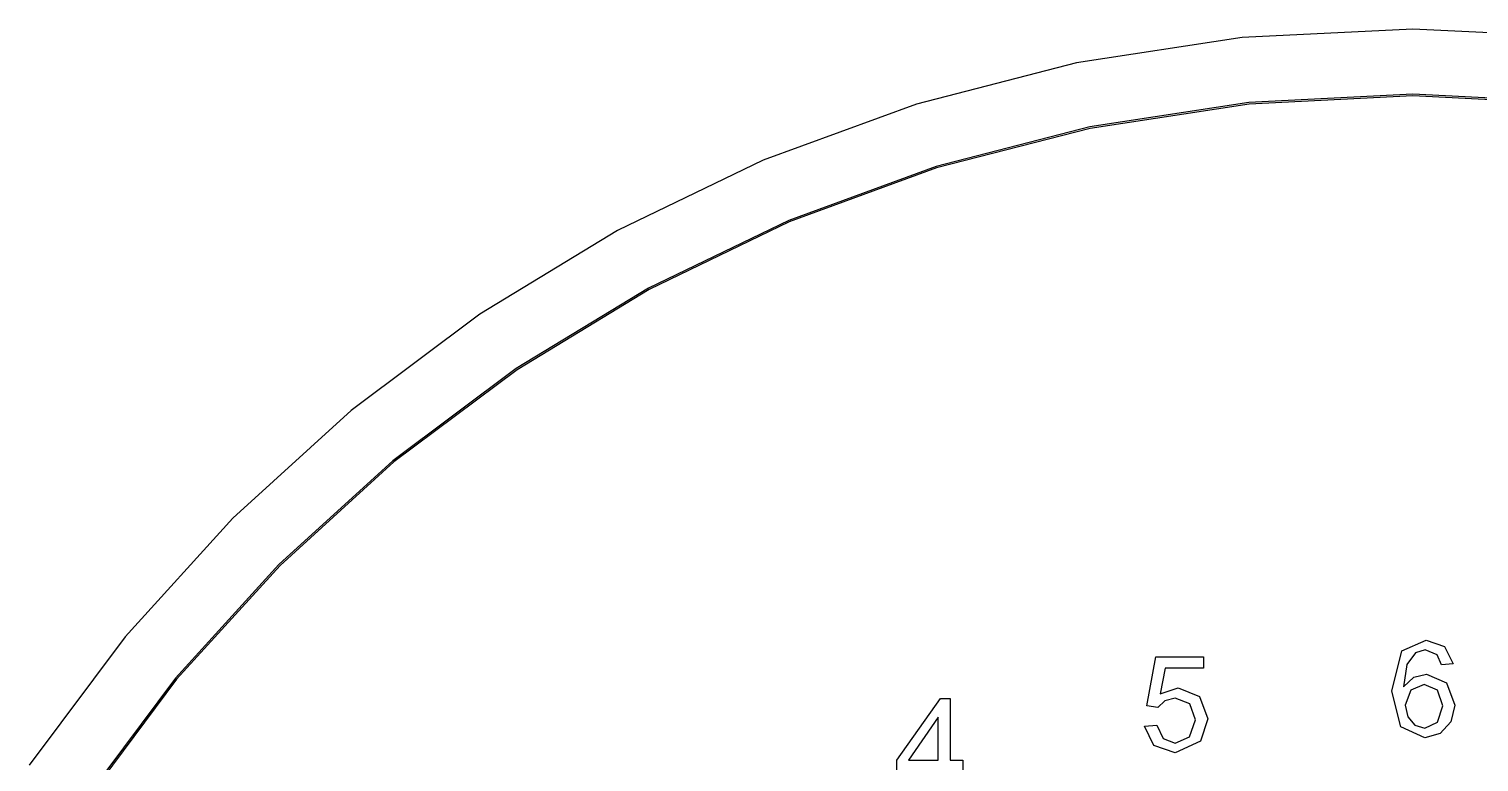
# Model space of a CAD drawing. Extents: x 7.9 to 57.9, y 5.2 to 55.2.
# Drawn here: x 12.16 to 33.88, y 44.26 to 55.23 of the extents above; entities that cross this region are included whole.
import ezdxf

# ---------------------------------------------------------------- set-up
doc = ezdxf.new("R2010")
doc.units = 0

msp = doc.modelspace()

# ---------------------------------------------------------------- linework, layer by layer
at = {"layer": 'dim'}
for p, q in [((32.890866, 55.232218), (30.335079, 55.103177)), ((35.446654, 55.103177), (32.890866, 55.232218)), ((30.335079, 55.103177), (27.853101, 54.724427)), ((27.853101, 54.724427), (25.457497, 54.108531)), ((25.457497, 54.108531), (23.16083, 53.268048)), ((30.435058, 54.130978), (28.050179, 53.767027)), ((32.890867, 54.254977), (30.435058, 54.130978)), ((35.346676, 54.130978), (32.890867, 54.254977)), ((28.050179, 53.767027), (25.748302, 53.175198)), ((23.16083, 53.268048), (20.975663, 52.215539)), ((25.748302, 53.175198), (23.541501, 52.367559)), ((23.541501, 52.367559), (21.441847, 51.356183)), ((20.975663, 52.215539), (18.914559, 50.963566)), ((21.441847, 51.356183), (19.461412, 50.15314)), ((18.914559, 50.963566), (16.990082, 49.52469)), ((19.461412, 50.15314), (17.61227, 48.770502)), ((16.990082, 49.52469), (15.214794, 47.911471)), ((17.61227, 48.770502), (15.906492, 47.22034)), ((15.214794, 47.911471), (13.601259, 46.136471)), ((15.906492, 47.22034), (14.356151, 45.514725)), ((13.601259, 46.136471), (12.16204, 44.21225)), ((14.356151, 45.514725), (12.973319, 43.665728))]:
    msp.add_line(p, q, dxfattribs=at)
at = {"layer": 'graphic border'}
for p, q in [((30.437405, 54.107169), (28.054795, 53.743597)), ((32.890866, 54.231039), (30.437405, 54.107169)), ((35.344327, 54.107169), (32.890866, 54.231039)), ((28.054795, 53.743597), (25.755093, 53.152379)), ((25.755093, 53.152379), (23.550361, 52.345573)), ((23.550361, 52.345573), (21.452657, 51.335236)), ((21.452657, 51.335236), (19.474042, 50.133423)), ((19.474042, 50.133423), (17.626576, 48.752193)), ((17.626576, 48.752193), (15.922317, 47.203602)), ((15.922317, 47.203602), (14.373326, 45.499707)), ((32.726949, 45.923523), (33.087297, 46.087583)), ((33.087297, 46.087583), (33.363662, 45.992857)), ((28.903251, 45.100662), (29.041921, 45.836007)), ((29.041921, 45.836007), (29.753829, 45.836007)), ((29.753829, 45.836007), (29.753829, 45.668039)), ((32.573631, 45.320012), (32.726949, 45.923523)), ((32.929095, 45.896178), (32.798238, 45.719424)), ((33.076555, 45.943054), (32.929095, 45.896178)), ((33.252336, 45.86786), (33.076555, 45.943054)), ((33.318741, 45.717471), (33.252336, 45.86786)), ((33.363662, 45.992857), (33.493543, 45.731142)), ((29.182547, 45.668039), (29.105397, 45.283277)), ((29.753829, 45.668039), (29.182547, 45.668039)), ((32.798238, 45.719424), (32.748433, 45.388372)), ((33.493543, 45.73115), (33.318741, 45.717471)), ((33.493543, 45.731142), (33.493543, 45.73115)), ((14.373326, 45.499707), (12.991662, 43.652565)), ((32.748433, 45.388372), (32.903706, 45.531924)), ((33.060932, 45.423535), (32.858785, 45.337599)), ((32.903706, 45.531924), (33.096087, 45.5788)), ((33.260147, 45.337599), (33.060932, 45.423535)), ((33.096087, 45.5788), (33.394912, 45.448917)), ((33.394912, 45.448917), (33.518935, 45.114936)), ((25.161157, 44.286908), (25.814472, 45.214636)), ((25.814472, 45.214636), (25.958025, 45.214636)), ((25.958025, 45.214636), (25.958025, 44.286908)), ((29.17571, 45.178785), (29.06829, 45.079178)), ((29.105397, 45.283277), (29.375904, 45.373122)), ((29.329028, 45.217848), (29.17571, 45.178785)), ((29.54973, 45.130935), (29.329028, 45.217848)), ((29.375904, 45.373122), (29.692309, 45.243238)), ((29.692309, 45.243238), (29.821213, 44.909257)), ((32.712301, 44.786814), (32.573631, 45.320012)), ((32.858785, 45.337599), (32.775777, 45.113968)), ((33.339249, 45.104202), (33.260147, 45.337599)), ((29.06829, 45.079178), (28.903251, 45.100662)), ((29.63469, 44.893634), (29.54973, 45.130935)), ((32.775777, 45.113968), (32.813861, 44.940142)), ((32.775777, 45.113968), (32.775777, 45.113968)), ((33.259171, 44.860063), (33.339249, 45.104202)), ((33.518935, 45.114936), (33.460341, 44.863961)), ((25.782245, 44.932411), (25.334007, 44.286908)), ((25.782245, 44.286908), (25.782245, 44.932411)), ((28.872003, 44.798921), (29.056571, 44.814531)), ((28.872003, 44.798908), (28.872003, 44.798921)), ((29.012627, 44.508869), (28.872003, 44.798908)), ((29.056571, 44.814531), (29.151297, 44.611408)), ((29.546801, 44.639729), (29.63469, 44.893634)), ((29.821213, 44.909257), (29.707932, 44.573321)), ((33.070697, 44.625682), (32.712301, 44.786814)), ((32.813861, 44.940142), (32.922261, 44.81319)), ((32.922261, 44.81319), (33.067766, 44.770222)), ((33.067766, 44.770222), (33.259171, 44.860063)), ((33.460341, 44.863961), (33.301163, 44.687206)), ((29.151297, 44.611408), (29.33196, 44.544027)), ((29.33196, 44.544027), (29.546801, 44.639729)), ((29.707932, 44.573321), (29.33196, 44.399496)), ((33.301163, 44.687206), (33.070697, 44.625682)), ((29.33196, 44.399496), (29.012627, 44.508869)), ((25.161157, 44.125777), (25.161157, 44.286908)), ((25.334007, 44.286908), (25.782245, 44.286908)), ((25.958025, 44.286908), (26.151383, 44.286908)), ((26.151383, 44.286908), (26.151383, 44.125777))]:
    msp.add_line(p, q, dxfattribs=at)

doc.saveas('drawing.dxf')
